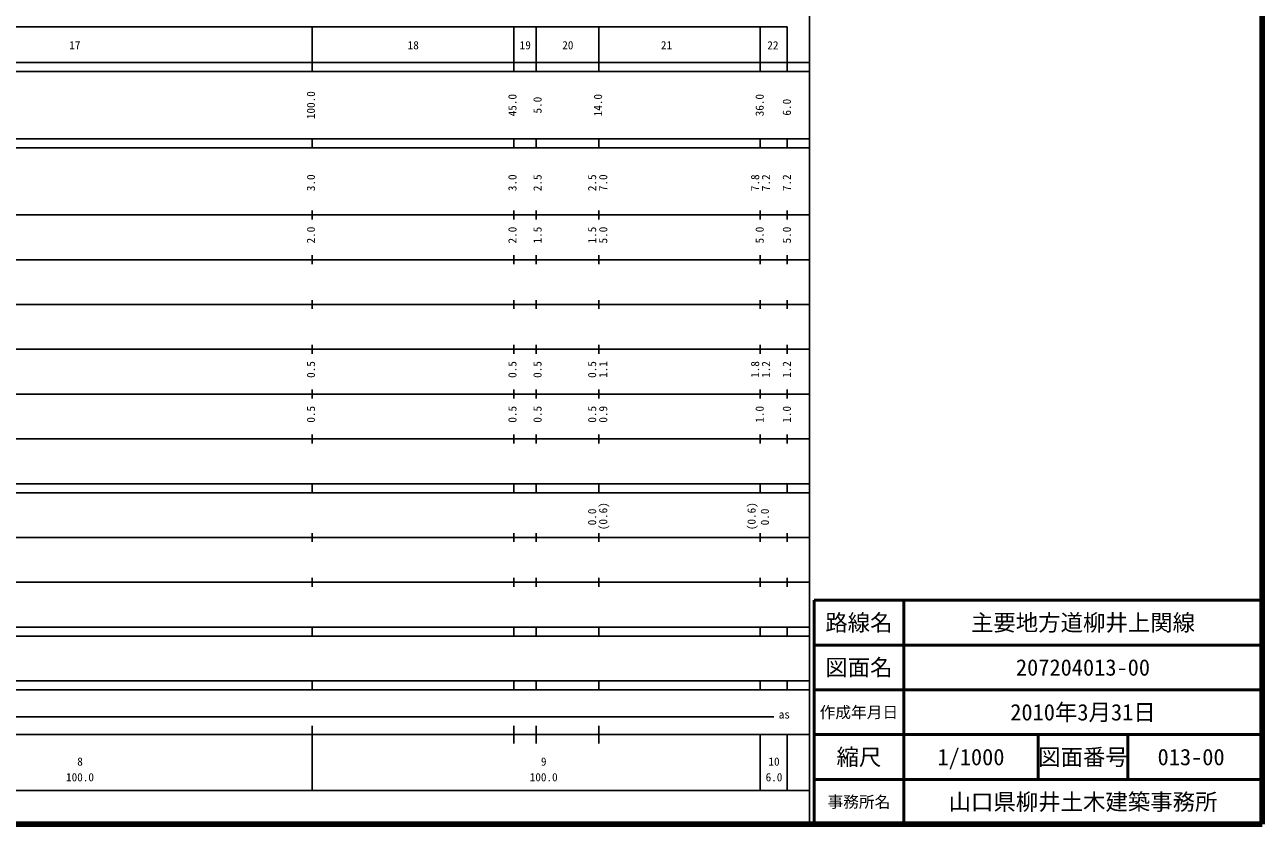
# Model space of a CAD drawing. Units: millimetres on the paper, enlarged 1000 times. Extents: x 39750 to 680000, y 20000 to 380250.
# Drawn here: x 403877 to 680000, y 20000 to 198440 of the extents above; entities that cross this region are included whole.
import ezdxf
from ezdxf.enums import TextEntityAlignment as Align

# ---------------------------------------------------------------- set-up
doc = ezdxf.new("R2010")
doc.units = ezdxf.units.MM
doc.header["$LTSCALE"] = 1000
for name, color, linetype, lineweight in [('M-TTL', 2, 'Continuous', 140), ('M-TTL-BAND', 7, 'Continuous', 25), ('M-TTL-FRAM', 2, 'Continuous', 50), ('M-TTL-LINE', 7, 'Continuous', 50)]:
    doc.layers.add(name, color=color, linetype=linetype, lineweight=lineweight)
doc.layers.add('M-TTL-TXT', color=7, linetype='Continuous')
doc.styles.add('ＭＳ ゴシック', font='')
doc.styles.get('ＭＳ ゴシック').set_extended_font_data('MS Gothic')

msp = doc.modelspace()

# ---------------------------------------------------------------- linework, layer by layer
at = {"layer": 'M-TTL'}
for p, q in [((680000, 20000), (680000, 380000)), ((40000, 20000), (680000, 20000))]:
    msp.add_line(p, q, dxfattribs=at)
at = {"layer": 'M-TTL-BAND'}
for p, q in [((579000, 20000), (579000, 370000)), ((574000, 198000), (68000, 198000)), ((468000, 188000), (468000, 198000)), ((513000, 188000), (513000, 198000)), ((518000, 188000), (518000, 198000)), ((532000, 188000), (532000, 198000)), ((568000, 198000), (568000, 188000)), ((574000, 198000), (574000, 188000)), ((40000, 190000), (579000, 190000)), ((40000, 188000), (579000, 188000)), ((40000, 173000), (579000, 173000)), ((468000, 171000), (468000, 173000)), ((513000, 171000), (513000, 173000)), ((518000, 171000), (518000, 173000)), ((532000, 171000), (532000, 173000)), ((568000, 171000), (568000, 173000)), ((574000, 173000), (574000, 171000)), ((40000, 171000), (579000, 171000)), ((40000, 156000), (579000, 156000)), ((468000, 155000), (468000, 157000)), ((513000, 155000), (513000, 157000)), ((518000, 155000), (518000, 157000)), ((532000, 155000), (532000, 157000)), ((568000, 155000), (568000, 157000)), ((574000, 157000), (574000, 155000)), ((468000, 145000), (468000, 147000)), ((513000, 145000), (513000, 147000)), ((518000, 145000), (518000, 147000)), ((532000, 145000), (532000, 147000)), ((568000, 145000), (568000, 147000)), ((574000, 147000), (574000, 145000)), ((46000, 146000), (579000, 146000)), ((52000, 136000), (579000, 136000)), ((468000, 135000), (468000, 137000)), ((513000, 135000), (513000, 137000)), ((518000, 135000), (518000, 137000)), ((532000, 135000), (532000, 137000)), ((568000, 135000), (568000, 137000)), ((574000, 137000), (574000, 135000)), ((46000, 126000), (579000, 126000)), ((468000, 125000), (468000, 127000)), ((513000, 125000), (513000, 127000)), ((518000, 125000), (518000, 127000)), ((532000, 125000), (532000, 127000)), ((568000, 125000), (568000, 127000)), ((574000, 127000), (574000, 125000)), ((52000, 116000), (579000, 116000)), ((468000, 115000), (468000, 117000)), ((513000, 115000), (513000, 117000)), ((518000, 115000), (518000, 117000)), ((532000, 115000), (532000, 117000)), ((568000, 115000), (568000, 117000)), ((574000, 117000), (574000, 115000)), ((46000, 106000), (579000, 106000)), ((468000, 105000), (468000, 107000)), ((513000, 105000), (513000, 107000)), ((518000, 105000), (518000, 107000)), ((532000, 105000), (532000, 107000)), ((568000, 105000), (568000, 107000)), ((574000, 107000), (574000, 105000)), ((40000, 96000), (579000, 96000)), ((40000, 94000), (579000, 94000)), ((468000, 94000), (468000, 96000)), ((513000, 94000), (513000, 96000)), ((518000, 94000), (518000, 96000)), ((532000, 94000), (532000, 96000)), ((568000, 94000), (568000, 96000)), ((574000, 96000), (574000, 94000)), ((49000, 84000), (579000, 84000)), ((468000, 83000), (468000, 85000)), ((513000, 83000), (513000, 85000)), ((518000, 83000), (518000, 85000)), ((532000, 83000), (532000, 85000)), ((568000, 83000), (568000, 85000)), ((574000, 85000), (574000, 83000)), ((468000, 73000), (468000, 75000)), ((513000, 73000), (513000, 75000)), ((518000, 73000), (518000, 75000)), ((532000, 73000), (532000, 75000)), ((568000, 73000), (568000, 75000)), ((574000, 73000), (574000, 75000)), ((40000, 74000), (579000, 74000)), ((40000, 64000), (579000, 64000)), ((468000, 62000), (468000, 64000)), ((513000, 62000), (513000, 64000)), ((518000, 62000), (518000, 64000)), ((532000, 62000), (532000, 64000)), ((568000, 62000), (568000, 64000)), ((574000, 64000), (574000, 62000)), ((40000, 62000), (579000, 62000)), ((40000, 52000), (579000, 52000)), ((40000, 50000), (579000, 50000)), ((468000, 50000), (468000, 52000)), ((513000, 50000), (513000, 52000)), ((518000, 50000), (518000, 52000)), ((532000, 50000), (532000, 52000)), ((568000, 50000), (568000, 52000)), ((574000, 52000), (574000, 50000)), ((570986, 44000), (71000, 44000)), ((468000, 27500), (468000, 42000)), ((513000, 38000), (513000, 42000)), ((518000, 38000), (518000, 42000)), ((532000, 38000), (532000, 42000)), ((40000, 40000), (579000, 40000)), ((568000, 40000), (568000, 27500)), ((574000, 40000), (574000, 27500)), ((68000, 27500), (579000, 27500))]:
    msp.add_line(p, q, dxfattribs=at)
at = {"layer": 'M-TTL-FRAM'}
for p, q in [((680000, 70000), (580000, 70000)), ((580000, 70000), (580000, 20000))]:
    msp.add_line(p, q, dxfattribs=at)
at = {"layer": 'M-TTL-LINE'}
for p, q in [((600000, 70000), (600000, 20000)), ((680000, 60000), (580000, 60000)), ((680000, 50000), (580000, 50000)), ((680000, 40000), (580000, 40000)), ((630000, 40000), (630000, 30000)), ((650000, 40000), (650000, 30000)), ((680000, 30000), (580000, 30000))]:
    msp.add_line(p, q, dxfattribs=at)

# ---------------------------------------------------------------- texts
at = {"layer": 'M-TTL-BAND', "style": 'ＭＳ ゴシック'}
for s, p in [('17', (413812, 192405)), ('18', (489312, 192405)), ('19', (514312, 192405)), ('20', (523812, 192405)), ('21', (545812, 192405)), ('22', (569568, 192389)), ('as', (572102, 43048)), ('8', (415587, 32523)), ('9', (519049, 32523)), ('10', (569812, 32523)), ('100.0', (413087, 29033)), ('100.0', (516549, 29033)), ('6.0', (569188, 29033))]:
    msp.add_text(s, height=1833, dxfattribs=at).set_placement(p, align=Align.BOTTOM_LEFT)
for s, p in [('100.0', (469189, 177375)), ('45.0', (514147, 178000)), ('14.0', (533251, 178000)), ('36.0', (569315, 178000)), ('5.0', (519747, 178625)), ('6.0', (575377, 178163)), ('3.0', (469189, 161299)), ('3.0', (514147, 161299)), ('2.5', (519747, 161299)), ('2.5', (531933, 161299)), ('7.0', (534403, 161299)), ('7.8', (568293, 161299)), ('7.2', (570723, 161299)), ('7.2', (575377, 161299)), ('2.0', (469189, 149625)), ('2.0', (514147, 149625)), ('1.5', (519747, 149625)), ('1.5', (531933, 149625)), ('5.0', (534403, 149625)), ('5.0', (569315, 149625)), ('5.0', (575377, 149625)), ('0.5', (469189, 119625)), ('0.5', (514147, 119625)), ('0.5', (519747, 119625)), ('0.5', (531933, 119625)), ('1.1', (534403, 119625)), ('1.8', (568293, 119625)), ('1.2', (570723, 119625)), ('1.2', (575377, 119625)), ('0.5', (469189, 109625)), ('0.5', (514147, 109625)), ('0.5', (519747, 109625)), ('0.5', (531933, 109625)), ('0.9', (534403, 109625)), ('1.0', (569315, 109625)), ('1.0', (575377, 109625)), ('(0.6)', (534403, 85639)), ('(0.6)', (567505, 85639)), ('0.0', (531933, 86719)), ('0.0', (570469, 86719))]:
    msp.add_text(s, height=1833, rotation=90, dxfattribs=at).set_placement(p, align=Align.BOTTOM_LEFT)
at = {"layer": 'M-TTL-TXT', "style": 'ＭＳ ゴシック'}
for s, height, p in [('路線名', 3666, (590000, 65000)), ('路線名', 3666, (590000, 65000)), ('主要地方道柳井上関線', 3666, (640000, 65000)), ('図面名', 3666, (590000, 55000)), ('図面名', 3666, (590000, 55000)), ('207204013-00', 3666, (640000, 55000)), ('2010年3月31日', 3666, (640000, 45000)), ('作成年月日', 2566, (590000, 45000)), ('作成年月日', 2566, (590000, 45000)), ('縮尺', 3666, (590000, 35000)), ('縮尺', 3666, (590000, 35000)), ('1/1000', 3666, (615000, 35000)), ('図面番号', 3666, (640000, 35000)), ('図面番号', 3666, (640000, 35000)), ('013-00', 3666, (664125, 35000)), ('事務所名', 2566, (590000, 25000)), ('事務所名', 2566, (590000, 25000)), ('山口県柳井土木建築事務所', 3666, (640000, 25000))]:
    msp.add_text(s, height=height, dxfattribs=at).set_placement(p, align=Align.MIDDLE_CENTER)

doc.saveas('drawing.dxf')
